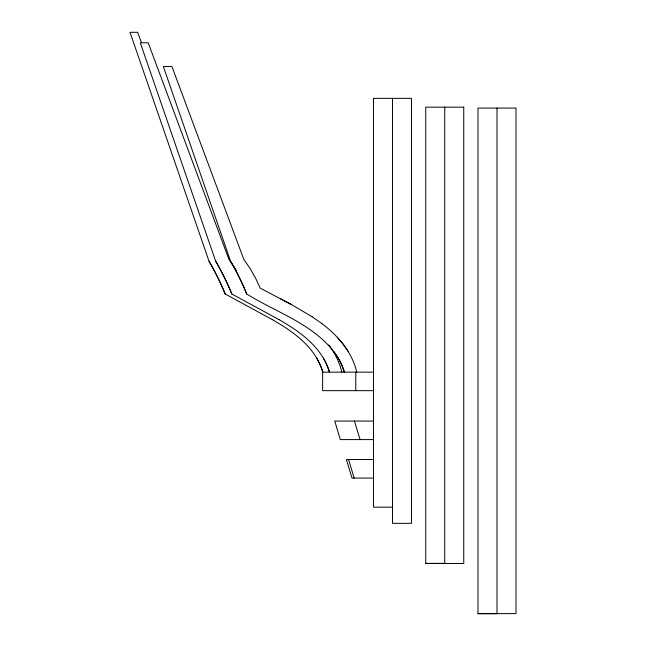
<?xml version="1.0" encoding="UTF-8"?>
<svg xmlns="http://www.w3.org/2000/svg" width="646" height="646" viewBox="0 0 646 646"><rect width="100%" height="100%" fill="white"/><g stroke="black" fill="none" stroke-linecap="round" stroke-linejoin="round"><path stroke-width="0.97" d="M373.501 372.144L322.629 372.144L322.629 390.668L373.501 390.668M373.501 421.063L334.733 421.063L340.337 439.587L373.501 439.587M373.501 459.54L346.426 459.54L351.981 478.064L373.501 478.064M392.502 507.158L373.501 507.158L373.501 98.353L411.494 98.353L411.494 523.349L392.502 523.349L392.502 98.353M425.746 563.36L444.747 563.36M477.992 613.611L515.992 613.611L515.992 108.068L477.992 108.068L477.992 613.7L496.992 613.7L496.992 108.068M312.075 316.71L291.467 304.565L260.225 288.156L255.566 278.111L250.075 268.486L243.808 259.337L171.917 66.498L163.357 66.498L230.574 261.234A267.331 263.794 0 0 1 246.724 293.995C278.014 313.496 317.485 325.253 338.141 357.957A66.837 65.957 0 0 1 344.399 372.144A66.595 65.868 0 0 0 338.157 357.981L334.014 351.763M280.332 298.686L291.499 304.581M279.04 319.649L231.833 293.995A263.786 262.76 0 0 0 215.683 261.234L140.287 42.797L148.2 42.797L228.918 259.337L234.611 267.646M272.337 319.625L225.179 293.995A262.438 262.365 0 0 0 209.021 261.234L130.007 32.3L137.622 32.3L141.49 42.66M279.032 319.641C295.981 329.428 313.068 340.87 323.299 358.046A65.868 65.617 0 0 1 329.508 372.144A66.021 65.666 0 0 0 323.291 358.029M272.329 319.617C289.303 329.412 306.422 340.878 316.661 358.07A65.504 65.488 0 0 1 322.847 372.144A65.553 65.504 0 0 0 316.661 358.07M312.034 316.685L321.966 323.67M321.926 323.638C338.044 335.759 352.118 352.078 356.77 372.144M337.285 337.277L343.147 344.124L348.008 351.117M328.862 344.98C335.008 353.031 339.433 362.317 341.879 372.144M331.584 348.913L332.658 350.463M235.184 268.478L236.186 270.23M354.46 421.063L360.064 439.587M348.59 459.54L354.145 478.064M444.747 107.155L444.747 563.506M355.776 372.144L355.776 390.668M230.574 261.234A266.435 263.528 0 0 1 246.724 293.995M215.683 261.234A264.335 262.922 0 0 1 231.833 293.995M209.021 261.234A262.615 262.413 0 0 1 225.179 293.995M463.747 107.155L425.746 107.155L425.746 563.506L463.747 563.506L463.747 107.155"/></g></svg>
